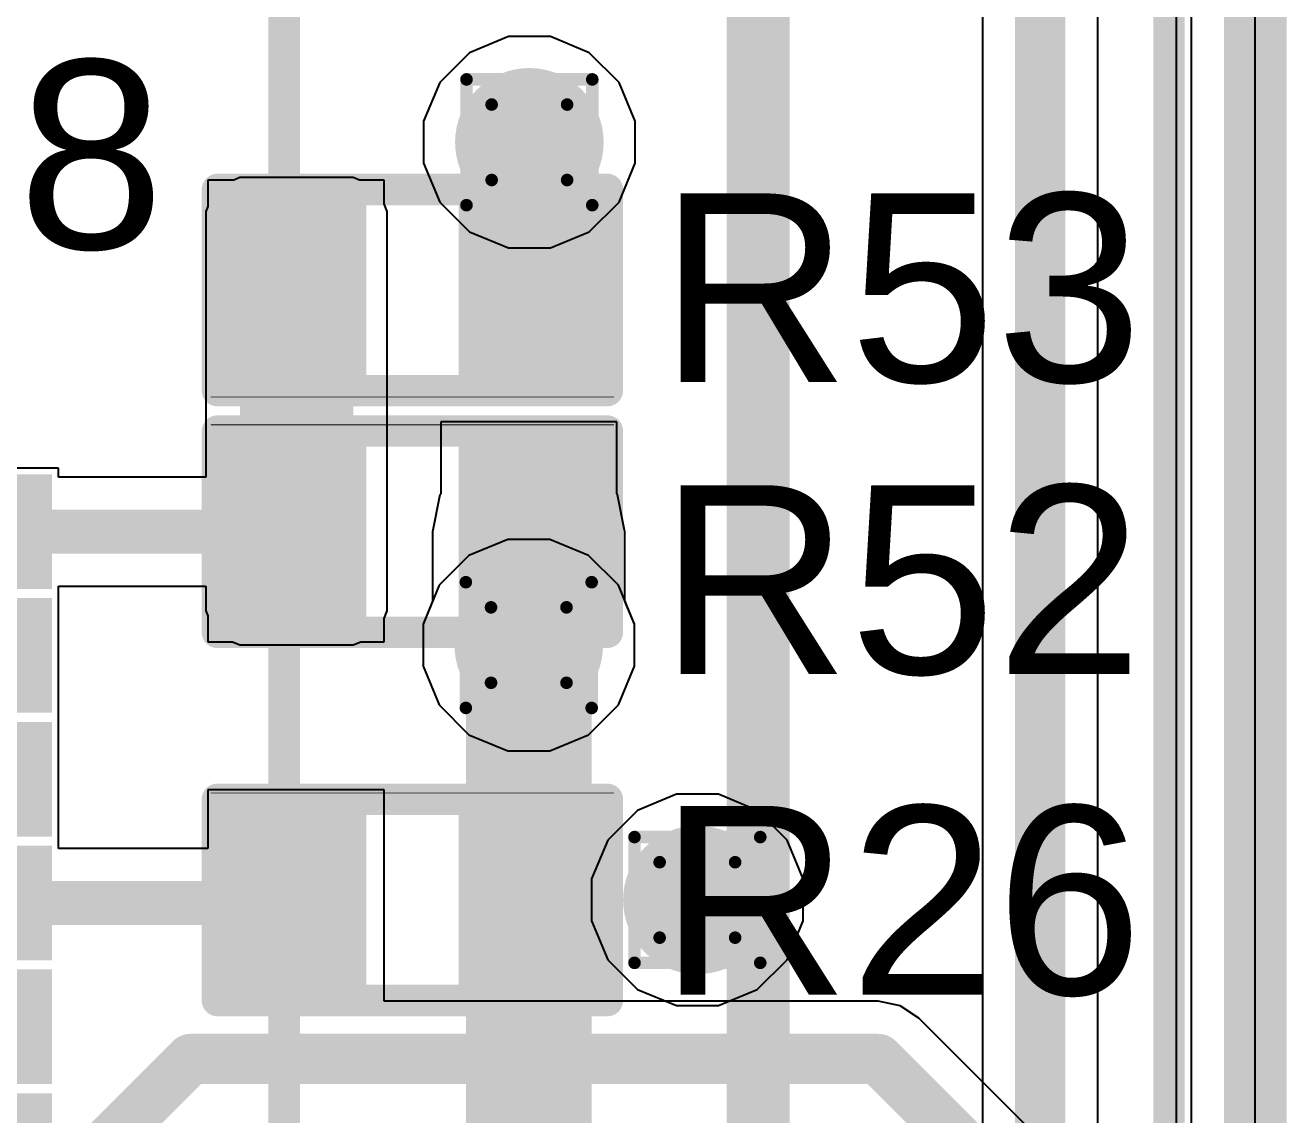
# Model space of a CAD drawing. Header units: inches. Extents: x -11 to 5433, y -4 to 5447.
# Drawn here: x 31.54 to 36.63, y 14.96 to 19.36 of the extents above; entities that cross this region are included whole.
import ezdxf

# ---------------------------------------------------------------- set-up
doc = ezdxf.new("R2010")
doc.units = ezdxf.units.IN
for name, color, linetype in [('Board_outline', 216, 'Continuous'), ('Bottom Layer', 5, 'Continuous'), ('Bottom Overlay', 54, 'Continuous'), ('Dimensions', 6, 'Continuous'), ('Drill Drawing', 1, 'Continuous'), ('Ground', 16, 'Continuous'), ('Mechanical 4', 56, 'Continuous'), ('Multi-Layer', 9, 'Continuous'), ('Power', 76, 'Continuous'), ('Top Layer', 1, 'Continuous'), ('Top Overlay', 2, 'Continuous'), ('Top Paste', 8, 'Continuous'), ('Top Solder', 216, 'Continuous'), ('Via Holes', 16, 'Continuous')]:
    doc.layers.add(name, color=color, linetype=linetype)
doc.styles.add('Arial', font='', dxfattribs={"height": 0.2})
doc.styles.get('Arial').set_extended_font_data('Arial')

# ---------------------------------------------------------------- blocks, each defined once
blk = doc.blocks.new('BL_R8812AF1_B_23')
at = {"layer": 'Bottom Overlay'}
blk.add_lwpolyline([(13.5, 8.9, 0.127, 0.127, 0), (-13.5, 8.9, 0.127, 0.127, 0)], format="xyseb", dxfattribs=at)
blk = doc.blocks.new('64_VQFN__9_9__45')
at = {"layer": 'Top Layer'}
for points in [[(4.005, 3.88), (4.865, 3.88), (4.865, 3.62), (4.005, 3.62)], [(4.005, 3.38), (4.865, 3.38), (4.865, 3.12), (4.005, 3.12)], [(4.005, 2.88), (4.865, 2.88), (4.865, 2.62), (4.005, 2.62)], [(4.005, 2.38), (4.865, 2.38), (4.865, 2.12), (4.005, 2.12)], [(4.005, 1.88), (4.865, 1.88), (4.865, 1.62), (4.005, 1.62)]]:
    blk.add_hatch(color=1, dxfattribs=at).paths.add_polyline_path(points)
at = {"layer": 'Top Paste'}
for points in [[(4.005, 3.88), (4.865, 3.88), (4.865, 3.62), (4.005, 3.62)], [(4.005, 3.38), (4.865, 3.38), (4.865, 3.12), (4.005, 3.12)], [(4.005, 2.88), (4.865, 2.88), (4.865, 2.62), (4.005, 2.62)], [(4.005, 2.38), (4.865, 2.38), (4.865, 2.12), (4.005, 2.12)], [(4.005, 1.88), (4.865, 1.88), (4.865, 1.62), (4.005, 1.62)]]:
    blk.add_hatch(color=8, dxfattribs=at).paths.add_polyline_path(points)
at = {"layer": 'Top Solder'}
for points in [[(3.9034, 3.9816), (4.9666, 3.9816), (4.9666, 3.5184), (3.9034, 3.5184)], [(3.9034, 3.4816), (4.9666, 3.4816), (4.9666, 3.0184), (3.9034, 3.0184)], [(3.9034, 2.9816), (4.9666, 2.9816), (4.9666, 2.5184), (3.9034, 2.5184)], [(3.9034, 2.4816), (4.9666, 2.4816), (4.9666, 2.0184), (3.9034, 2.0184)], [(3.9034, 1.9816), (4.9666, 1.9816), (4.9666, 1.5184), (3.9034, 1.5184)], [(3.9034, 1.4816), (4.9666, 1.4816), (4.9666, 1.0184), (3.9034, 1.0184)]]:
    blk.add_hatch(color=216, dxfattribs=at).paths.add_polyline_path(points)
blk = doc.blocks.new('R___0402_79')
at = {"layer": 'Top Layer'}
for points in [[(-0.6985, -0.3175), (-0.6985, 0.3175), (-0.2413, 0.3175), (-0.2413, -0.3175)], [(0.2413, -0.3175), (0.2413, 0.3175), (0.6985, 0.3175), (0.6985, -0.3175)]]:
    blk.add_hatch(color=1, dxfattribs=at).paths.add_polyline_path(points)
at = {"layer": 'Top Paste'}
for points in [[(-0.6985, -0.3175), (-0.6985, 0.3175), (-0.2413, 0.3175), (-0.2413, -0.3175)], [(0.2413, -0.3175), (0.2413, 0.3175), (0.6985, 0.3175), (0.6985, -0.3175)]]:
    blk.add_hatch(color=8, dxfattribs=at).paths.add_polyline_path(points)
at = {"layer": 'Top Solder'}
for points in [[(-0.7535, -0.3725), (-0.7535, 0.3725), (-0.1863, 0.3725), (-0.1863, -0.3725)], [(0.1863, -0.3725), (0.1863, 0.3725), (0.7535, 0.3725), (0.7535, -0.3725)]]:
    blk.add_hatch(color=216, dxfattribs=at).paths.add_polyline_path(points)
at = {"layer": 'Top Overlay'}
for points in [[(-0.7874, 0.4064, 0.127, 0.127, 0), (0.7874, 0.4064, 0.127, 0.127, 0)], [(-0.7874, -0.4064, 0.127, 0.127, 0), (-0.7874, 0.4064, 0.127, 0.127, 0)], [(0.7874, -0.4064, 0.127, 0.127, 0), (0.7874, 0.4064, 0.127, 0.127, 0)], [(-0.7874, -0.4064, 0.127, 0.127, 0), (0.7874, -0.4064, 0.127, 0.127, 0)], [(-0.8128, -0.4318, 0.00323, 0.00323, 0), (0.8128, -0.4318, 0.00323, 0.00323, 0)]]:
    blk.add_lwpolyline(points, format="xyseb", dxfattribs=at)
for points in [[(-0.8191, 0.4064, 0.0635, 0.0635, 1), (-0.7556, 0.4064, 0.0635, 0.0635, 1)], [(-0.8191, 0.4064, 0.0635, 0.0635, 1), (-0.7556, 0.4064, 0.0635, 0.0635, 1)], [(0.7556, 0.4064, 0.0635, 0.0635, 1), (0.8191, 0.4064, 0.0635, 0.0635, 1)], [(0.7556, 0.4064, 0.0635, 0.0635, 1), (0.8191, 0.4064, 0.0635, 0.0635, 1)], [(-0.8191, -0.4064, 0.0635, 0.0635, 1), (-0.7556, -0.4064, 0.0635, 0.0635, 1)], [(-0.8191, -0.4064, 0.0635, 0.0635, 1), (-0.7556, -0.4064, 0.0635, 0.0635, 1)], [(0.7556, -0.4064, 0.0635, 0.0635, 1), (0.8191, -0.4064, 0.0635, 0.0635, 1)], [(0.7556, -0.4064, 0.0635, 0.0635, 1), (0.8191, -0.4064, 0.0635, 0.0635, 1)], [(-0.8136, -0.4318, 0.00161, 0.00161, 1), (-0.812, -0.4318, 0.00161, 0.00161, 1)], [(0.812, -0.4318, 0.00161, 0.00161, 1), (0.8136, -0.4318, 0.00161, 0.00161, 1)]]:
    blk.add_lwpolyline(points, format="xyseb", close=True, dxfattribs=at)
blk = doc.blocks.new('R___0402_80')
at = {"layer": 'Top Layer'}
for points in [[(-0.6985, -0.3175), (-0.6985, 0.3175), (-0.2413, 0.3175), (-0.2413, -0.3175)], [(0.2413, -0.3175), (0.2413, 0.3175), (0.6985, 0.3175), (0.6985, -0.3175)]]:
    blk.add_hatch(color=1, dxfattribs=at).paths.add_polyline_path(points)
at = {"layer": 'Top Paste'}
for points in [[(-0.6985, -0.3175), (-0.6985, 0.3175), (-0.2413, 0.3175), (-0.2413, -0.3175)], [(0.2413, -0.3175), (0.2413, 0.3175), (0.6985, 0.3175), (0.6985, -0.3175)]]:
    blk.add_hatch(color=8, dxfattribs=at).paths.add_polyline_path(points)
at = {"layer": 'Top Solder'}
for points in [[(-0.7535, -0.3725), (-0.7535, 0.3725), (-0.1863, 0.3725), (-0.1863, -0.3725)], [(0.1863, -0.3725), (0.1863, 0.3725), (0.7535, 0.3725), (0.7535, -0.3725)]]:
    blk.add_hatch(color=216, dxfattribs=at).paths.add_polyline_path(points)
at = {"layer": 'Top Overlay'}
for points in [[(-0.7874, 0.4064, 0.127, 0.127, 0), (-0.7874, -0.4064, 0.127, 0.127, 0)], [(0.7874, 0.4064, 0.127, 0.127, 0), (-0.7874, 0.4064, 0.127, 0.127, 0)], [(0.7874, 0.4064, 0.127, 0.127, 0), (0.7874, -0.4064, 0.127, 0.127, 0)], [(0.7874, -0.4064, 0.127, 0.127, 0), (-0.7874, -0.4064, 0.127, 0.127, 0)], [(0.8128, -0.4318, 0.00323, 0.00323, 0), (-0.8128, -0.4318, 0.00323, 0.00323, 0)]]:
    blk.add_lwpolyline(points, format="xyseb", dxfattribs=at)
for points in [[(-0.8191, 0.4064, 0.0635, 0.0635, 1), (-0.7556, 0.4064, 0.0635, 0.0635, 1)], [(-0.8191, 0.4064, 0.0635, 0.0635, 1), (-0.7556, 0.4064, 0.0635, 0.0635, 1)], [(0.7556, 0.4064, 0.0635, 0.0635, 1), (0.8191, 0.4064, 0.0635, 0.0635, 1)], [(0.7556, 0.4064, 0.0635, 0.0635, 1), (0.8191, 0.4064, 0.0635, 0.0635, 1)], [(-0.8191, -0.4064, 0.0635, 0.0635, 1), (-0.7556, -0.4064, 0.0635, 0.0635, 1)], [(-0.8191, -0.4064, 0.0635, 0.0635, 1), (-0.7556, -0.4064, 0.0635, 0.0635, 1)], [(0.7556, -0.4064, 0.0635, 0.0635, 1), (0.8191, -0.4064, 0.0635, 0.0635, 1)], [(0.7556, -0.4064, 0.0635, 0.0635, 1), (0.8191, -0.4064, 0.0635, 0.0635, 1)], [(-0.8136, -0.4318, 0.00161, 0.00161, 1), (-0.812, -0.4318, 0.00161, 0.00161, 1)], [(0.812, -0.4318, 0.00161, 0.00161, 1), (0.8136, -0.4318, 0.00161, 0.00161, 1)]]:
    blk.add_lwpolyline(points, format="xyseb", close=True, dxfattribs=at)
blk = doc.blocks.new('R___0402_93')
at = {"layer": 'Top Layer'}
for points in [[(-0.6985, -0.3175), (-0.6985, 0.3175), (-0.2413, 0.3175), (-0.2413, -0.3175)], [(0.2413, -0.3175), (0.2413, 0.3175), (0.6985, 0.3175), (0.6985, -0.3175)]]:
    blk.add_hatch(color=1, dxfattribs=at).paths.add_polyline_path(points)
at = {"layer": 'Top Paste'}
for points in [[(-0.6985, -0.3175), (-0.6985, 0.3175), (-0.2413, 0.3175), (-0.2413, -0.3175)], [(0.2413, -0.3175), (0.2413, 0.3175), (0.6985, 0.3175), (0.6985, -0.3175)]]:
    blk.add_hatch(color=8, dxfattribs=at).paths.add_polyline_path(points)
at = {"layer": 'Top Solder'}
for points in [[(-0.7535, -0.3725), (-0.7535, 0.3725), (-0.1863, 0.3725), (-0.1863, -0.3725)], [(0.1863, -0.3725), (0.1863, 0.3725), (0.7535, 0.3725), (0.7535, -0.3725)]]:
    blk.add_hatch(color=216, dxfattribs=at).paths.add_polyline_path(points)
at = {"layer": 'Top Overlay'}
for points in [[(0.7874, 0.4064, 0.127, 0.127, 0), (-0.7874, 0.4064, 0.127, 0.127, 0)], [(-0.7874, 0.4064, 0.127, 0.127, 0), (-0.7874, -0.4064, 0.127, 0.127, 0)], [(0.7874, 0.4064, 0.127, 0.127, 0), (0.7874, -0.4064, 0.127, 0.127, 0)], [(0.7874, -0.4064, 0.127, 0.127, 0), (-0.7874, -0.4064, 0.127, 0.127, 0)], [(0.8128, -0.4318, 0.00323, 0.00323, 0), (-0.8128, -0.4318, 0.00323, 0.00323, 0)]]:
    blk.add_lwpolyline(points, format="xyseb", dxfattribs=at)
for points in [[(-0.8191, 0.4064, 0.0635, 0.0635, 1), (-0.7556, 0.4064, 0.0635, 0.0635, 1)], [(-0.8191, 0.4064, 0.0635, 0.0635, 1), (-0.7556, 0.4064, 0.0635, 0.0635, 1)], [(0.7556, 0.4064, 0.0635, 0.0635, 1), (0.8191, 0.4064, 0.0635, 0.0635, 1)], [(0.7556, 0.4064, 0.0635, 0.0635, 1), (0.8191, 0.4064, 0.0635, 0.0635, 1)], [(-0.8191, -0.4064, 0.0635, 0.0635, 1), (-0.7556, -0.4064, 0.0635, 0.0635, 1)], [(-0.8191, -0.4064, 0.0635, 0.0635, 1), (-0.7556, -0.4064, 0.0635, 0.0635, 1)], [(0.7556, -0.4064, 0.0635, 0.0635, 1), (0.8191, -0.4064, 0.0635, 0.0635, 1)], [(0.7556, -0.4064, 0.0635, 0.0635, 1), (0.8191, -0.4064, 0.0635, 0.0635, 1)], [(-0.8136, -0.4318, 0.00161, 0.00161, 1), (-0.812, -0.4318, 0.00161, 0.00161, 1)], [(0.812, -0.4318, 0.00161, 0.00161, 1), (0.8136, -0.4318, 0.00161, 0.00161, 1)]]:
    blk.add_lwpolyline(points, format="xyseb", close=True, dxfattribs=at)

msp = doc.modelspace()

# ---------------------------------------------------------------- hatches: boundary and pattern name
at = {"layer": 'Bottom Layer'}
h = msp.add_hatch(color=5, dxfattribs=at)
edge = h.paths.add_edge_path()
edge.add_arc((33.5735, 18.8862), 0.3, 0, 360)
h = msp.add_hatch(color=5, dxfattribs=at)
edge = h.paths.add_edge_path()
edge.add_arc((33.571, 16.8551), 0.3, 0, 360)
h = msp.add_hatch(color=5, dxfattribs=at)
edge = h.paths.add_edge_path()
edge.add_arc((34.252, 15.8255), 0.3, 0, 360)
at = {"layer": 'Ground'}
h = msp.add_hatch(color=16, dxfattribs=at)
edge = h.paths.add_edge_path()
edge.add_arc((33.5735, 18.8862), 0.3, 0, 360)
h = msp.add_hatch(color=16, dxfattribs=at)
edge = h.paths.add_edge_path()
edge.add_arc((33.571, 16.8551), 0.3, 0, 360)
h = msp.add_hatch(color=16, dxfattribs=at)
edge = h.paths.add_edge_path()
edge.add_arc((34.252, 15.8255), 0.3, 0, 360)
at = {"layer": 'Power'}
h = msp.add_hatch(color=76, dxfattribs=at)
edge = h.paths.add_edge_path()
edge.add_arc((33.5735, 18.8862), 0.3, 0, 360)
h = msp.add_hatch(color=76, dxfattribs=at)
edge = h.paths.add_edge_path()
edge.add_arc((33.571, 16.8551), 0.3, 0, 360)
h = msp.add_hatch(color=76, dxfattribs=at)
edge = h.paths.add_edge_path()
edge.add_arc((34.252, 15.8255), 0.3, 0, 360)
at = {"layer": 'Top Layer'}
h = msp.add_hatch(color=1, dxfattribs=at)
edge = h.paths.add_edge_path()
edge.add_arc((33.5735, 18.8862), 0.3, 0, 360)
msp.add_hatch(color=1, dxfattribs=at).paths.add_polyline_path([(32.4046, 16.9937), (32.8623, 16.9937), (32.8623, 18.6068), (32.4046, 18.6068)])
h = msp.add_hatch(color=1, dxfattribs=at)
edge = h.paths.add_edge_path()
edge.add_arc((33.571, 16.8551), 0.3, 0, 360)
h = msp.add_hatch(color=1, dxfattribs=at)
edge = h.paths.add_edge_path()
edge.add_arc((34.252, 15.8255), 0.3, 0, 360)
at = {"layer": 'Via Holes'}
h = msp.add_hatch(color=7, dxfattribs=at)
edge = h.paths.add_edge_path()
edge.add_arc((33.5735, 18.8862), 0.15, 0, 360)
h = msp.add_hatch(color=7, dxfattribs=at)
edge = h.paths.add_edge_path()
edge.add_arc((33.571, 16.8551), 0.15, 0, 360)
h = msp.add_hatch(color=7, dxfattribs=at)
edge = h.paths.add_edge_path()
edge.add_arc((34.252, 15.8255), 0.15, 0, 360)

# ---------------------------------------------------------------- linework, layer by layer
at = {"layer": 'Board_outline'}
msp.add_lwpolyline([(36.5052, 3.49, 0.254, 0.254, 0), (36.5052, 20.49, 0.254, 0.254, 0)], format="xyseb", dxfattribs=at)
at = {"layer": 'Bottom Layer'}
msp.add_line((36.1875, 6.7611), (36.1875, 31.8658), dxfattribs=at)
msp.add_lwpolyline([(33.571, 10.2826, 0.508, 0.508, 0), (33.571, 16.8551, 0.508, 0.508, 0)], format="xyseb", dxfattribs=at)
msp.add_lwpolyline([(33.444, 16.8551, 0.254, 0.254, 1), (33.698, 16.8551, 0.254, 0.254, 1)], format="xyseb", close=True, dxfattribs=at)
at = {"layer": 'Dimensions'}
msp.add_lwpolyline([(32.5832, 0.9965, 0.127, 0.127, 0), (32.5832, 29.995, 0.127, 0.127, 0)], format="xyseb", dxfattribs=at)
at = {"layer": 'Drill Drawing'}
for points in [[(33.3195, 19.1402, 0.0508, 0.0508, 0), (33.8275, 19.1402, 0.0508, 0.0508, 0)], [(33.3195, 18.6322, 0.0508, 0.0508, 0), (33.3195, 19.1402, 0.0508, 0.0508, 0)], [(33.8275, 18.6322, 0.0508, 0.0508, 0), (33.8275, 19.1402, 0.0508, 0.0508, 0)], [(33.4211, 19.0386, 0.0508, 0.0508, 0), (33.7259, 19.0386, 0.0508, 0.0508, 0)], [(33.4211, 18.7338, 0.0508, 0.0508, 0), (33.4211, 19.0386, 0.0508, 0.0508, 0)], [(33.7259, 18.7338, 0.0508, 0.0508, 0), (33.7259, 19.0386, 0.0508, 0.0508, 0)], [(33.4211, 18.7338, 0.0508, 0.0508, 0), (33.7259, 18.7338, 0.0508, 0.0508, 0)], [(33.3195, 18.6322, 0.0508, 0.0508, 0), (33.8275, 18.6322, 0.0508, 0.0508, 0)], [(33.317, 17.1091, 0.0508, 0.0508, 0), (33.825, 17.1091, 0.0508, 0.0508, 0)], [(33.317, 16.6011, 0.0508, 0.0508, 0), (33.317, 17.1091, 0.0508, 0.0508, 0)], [(33.825, 16.6011, 0.0508, 0.0508, 0), (33.825, 17.1091, 0.0508, 0.0508, 0)], [(33.4186, 17.0075, 0.0508, 0.0508, 0), (33.7234, 17.0075, 0.0508, 0.0508, 0)], [(33.4186, 16.7027, 0.0508, 0.0508, 0), (33.4186, 17.0075, 0.0508, 0.0508, 0)], [(33.7234, 16.7027, 0.0508, 0.0508, 0), (33.7234, 17.0075, 0.0508, 0.0508, 0)], [(33.4186, 16.7027, 0.0508, 0.0508, 0), (33.7234, 16.7027, 0.0508, 0.0508, 0)], [(33.317, 16.6011, 0.0508, 0.0508, 0), (33.825, 16.6011, 0.0508, 0.0508, 0)], [(33.998, 16.0795, 0.0508, 0.0508, 0), (34.506, 16.0795, 0.0508, 0.0508, 0)], [(33.998, 15.5715, 0.0508, 0.0508, 0), (33.998, 16.0795, 0.0508, 0.0508, 0)], [(34.506, 15.5715, 0.0508, 0.0508, 0), (34.506, 16.0795, 0.0508, 0.0508, 0)], [(34.0996, 15.9779, 0.0508, 0.0508, 0), (34.4044, 15.9779, 0.0508, 0.0508, 0)], [(34.0996, 15.6731, 0.0508, 0.0508, 0), (34.0996, 15.9779, 0.0508, 0.0508, 0)], [(34.4044, 15.6731, 0.0508, 0.0508, 0), (34.4044, 15.9779, 0.0508, 0.0508, 0)], [(34.0996, 15.6731, 0.0508, 0.0508, 0), (34.4044, 15.6731, 0.0508, 0.0508, 0)], [(33.998, 15.5715, 0.0508, 0.0508, 0), (34.506, 15.5715, 0.0508, 0.0508, 0)]]:
    msp.add_lwpolyline(points, format="xyseb", dxfattribs=at)
for points in [[(33.3068, 19.1402, 0.0254, 0.0254, 1), (33.3322, 19.1402, 0.0254, 0.0254, 1)], [(33.3068, 19.1402, 0.0254, 0.0254, 1), (33.3322, 19.1402, 0.0254, 0.0254, 1)], [(33.8148, 19.1402, 0.0254, 0.0254, 1), (33.8402, 19.1402, 0.0254, 0.0254, 1)], [(33.8148, 19.1402, 0.0254, 0.0254, 1), (33.8402, 19.1402, 0.0254, 0.0254, 1)], [(33.4084, 19.0386, 0.0254, 0.0254, 1), (33.4338, 19.0386, 0.0254, 0.0254, 1)], [(33.4084, 19.0386, 0.0254, 0.0254, 1), (33.4338, 19.0386, 0.0254, 0.0254, 1)], [(33.7132, 19.0386, 0.0254, 0.0254, 1), (33.7386, 19.0386, 0.0254, 0.0254, 1)], [(33.7132, 19.0386, 0.0254, 0.0254, 1), (33.7386, 19.0386, 0.0254, 0.0254, 1)], [(33.4084, 18.7338, 0.0254, 0.0254, 1), (33.4338, 18.7338, 0.0254, 0.0254, 1)], [(33.4084, 18.7338, 0.0254, 0.0254, 1), (33.4338, 18.7338, 0.0254, 0.0254, 1)], [(33.7132, 18.7338, 0.0254, 0.0254, 1), (33.7386, 18.7338, 0.0254, 0.0254, 1)], [(33.7132, 18.7338, 0.0254, 0.0254, 1), (33.7386, 18.7338, 0.0254, 0.0254, 1)], [(33.3068, 18.6322, 0.0254, 0.0254, 1), (33.3322, 18.6322, 0.0254, 0.0254, 1)], [(33.3068, 18.6322, 0.0254, 0.0254, 1), (33.3322, 18.6322, 0.0254, 0.0254, 1)], [(33.8148, 18.6322, 0.0254, 0.0254, 1), (33.8402, 18.6322, 0.0254, 0.0254, 1)], [(33.8148, 18.6322, 0.0254, 0.0254, 1), (33.8402, 18.6322, 0.0254, 0.0254, 1)], [(33.3043, 17.1091, 0.0254, 0.0254, 1), (33.3297, 17.1091, 0.0254, 0.0254, 1)], [(33.3043, 17.1091, 0.0254, 0.0254, 1), (33.3297, 17.1091, 0.0254, 0.0254, 1)], [(33.8123, 17.1091, 0.0254, 0.0254, 1), (33.8377, 17.1091, 0.0254, 0.0254, 1)], [(33.8123, 17.1091, 0.0254, 0.0254, 1), (33.8377, 17.1091, 0.0254, 0.0254, 1)], [(33.4059, 17.0075, 0.0254, 0.0254, 1), (33.4313, 17.0075, 0.0254, 0.0254, 1)], [(33.4059, 17.0075, 0.0254, 0.0254, 1), (33.4313, 17.0075, 0.0254, 0.0254, 1)], [(33.7107, 17.0075, 0.0254, 0.0254, 1), (33.7361, 17.0075, 0.0254, 0.0254, 1)], [(33.7107, 17.0075, 0.0254, 0.0254, 1), (33.7361, 17.0075, 0.0254, 0.0254, 1)], [(33.4059, 16.7027, 0.0254, 0.0254, 1), (33.4313, 16.7027, 0.0254, 0.0254, 1)], [(33.4059, 16.7027, 0.0254, 0.0254, 1), (33.4313, 16.7027, 0.0254, 0.0254, 1)], [(33.7107, 16.7027, 0.0254, 0.0254, 1), (33.7361, 16.7027, 0.0254, 0.0254, 1)], [(33.7107, 16.7027, 0.0254, 0.0254, 1), (33.7361, 16.7027, 0.0254, 0.0254, 1)], [(33.3043, 16.6011, 0.0254, 0.0254, 1), (33.3297, 16.6011, 0.0254, 0.0254, 1)], [(33.3043, 16.6011, 0.0254, 0.0254, 1), (33.3297, 16.6011, 0.0254, 0.0254, 1)], [(33.8123, 16.6011, 0.0254, 0.0254, 1), (33.8377, 16.6011, 0.0254, 0.0254, 1)], [(33.8123, 16.6011, 0.0254, 0.0254, 1), (33.8377, 16.6011, 0.0254, 0.0254, 1)], [(33.9853, 16.0795, 0.0254, 0.0254, 1), (34.0107, 16.0795, 0.0254, 0.0254, 1)], [(33.9853, 16.0795, 0.0254, 0.0254, 1), (34.0107, 16.0795, 0.0254, 0.0254, 1)], [(34.4933, 16.0795, 0.0254, 0.0254, 1), (34.5187, 16.0795, 0.0254, 0.0254, 1)], [(34.4933, 16.0795, 0.0254, 0.0254, 1), (34.5187, 16.0795, 0.0254, 0.0254, 1)], [(34.0869, 15.9779, 0.0254, 0.0254, 1), (34.1123, 15.9779, 0.0254, 0.0254, 1)], [(34.0869, 15.9779, 0.0254, 0.0254, 1), (34.1123, 15.9779, 0.0254, 0.0254, 1)], [(34.3917, 15.9779, 0.0254, 0.0254, 1), (34.4171, 15.9779, 0.0254, 0.0254, 1)], [(34.3917, 15.9779, 0.0254, 0.0254, 1), (34.4171, 15.9779, 0.0254, 0.0254, 1)], [(34.0869, 15.6731, 0.0254, 0.0254, 1), (34.1123, 15.6731, 0.0254, 0.0254, 1)], [(34.0869, 15.6731, 0.0254, 0.0254, 1), (34.1123, 15.6731, 0.0254, 0.0254, 1)], [(34.3917, 15.6731, 0.0254, 0.0254, 1), (34.4171, 15.6731, 0.0254, 0.0254, 1)], [(34.3917, 15.6731, 0.0254, 0.0254, 1), (34.4171, 15.6731, 0.0254, 0.0254, 1)], [(33.9853, 15.5715, 0.0254, 0.0254, 1), (34.0107, 15.5715, 0.0254, 0.0254, 1)], [(33.9853, 15.5715, 0.0254, 0.0254, 1), (34.0107, 15.5715, 0.0254, 0.0254, 1)], [(34.4933, 15.5715, 0.0254, 0.0254, 1), (34.5187, 15.5715, 0.0254, 0.0254, 1)], [(34.4933, 15.5715, 0.0254, 0.0254, 1), (34.5187, 15.5715, 0.0254, 0.0254, 1)]]:
    msp.add_lwpolyline(points, format="xyseb", close=True, dxfattribs=at)
at = {"layer": 'Ground'}
for p, q in [((36.2462, 20.49), (36.2462, 9.0304)), ((33.4861, 17.2821), (33.3292, 17.2171)), ((33.656, 17.2821), (33.4861, 17.2821)), ((33.8129, 17.2171), (33.656, 17.2821)), ((33.3292, 17.2171), (33.209, 17.097)), ((33.933, 17.097), (33.8129, 17.2171)), ((33.209, 17.097), (33.144, 16.9401)), ((33.998, 16.9401), (33.933, 17.097)), ((33.144, 16.9401), (33.144, 16.7702)), ((33.998, 16.7702), (33.998, 16.9401)), ((33.144, 16.7702), (33.209, 16.6133)), ((33.933, 16.6133), (33.998, 16.7702)), ((33.209, 16.6133), (33.3292, 16.4931)), ((33.8129, 16.4931), (33.933, 16.6133)), ((33.3292, 16.4931), (33.4861, 16.4281)), ((33.656, 16.4281), (33.8129, 16.4931)), ((33.4861, 16.4281), (33.656, 16.4281))]:
    msp.add_line(p, q, dxfattribs=at)
at = {"layer": 'Mechanical 4'}
msp.add_lwpolyline([(34.4972, 11.5, 0.254, 0.254, 0), (34.4972, 28.5, 0.254, 0.254, 0)], format="xyseb", dxfattribs=at)
at = {"layer": 'Multi-Layer'}
msp.add_line((36.5052, 3.49), (36.5052, 20.49), dxfattribs=at)
at = {"layer": 'Power'}
for p, q in [((35.8693, 7.7195), (35.8693, 20.6553)), ((36.2462, 20.49), (36.2462, 3.49)), ((35.4031, 20.1947), (35.4031, 7.8161)), ((33.4886, 19.3132), (33.3316, 19.2482)), ((33.6584, 19.3132), (33.4886, 19.3132)), ((33.8154, 19.2482), (33.6584, 19.3132)), ((33.3316, 19.2482), (33.2115, 19.1281)), ((33.9355, 19.1281), (33.8154, 19.2482)), ((33.2115, 19.1281), (33.1465, 18.9711)), ((34.0005, 18.9711), (33.9355, 19.1281)), ((33.1465, 18.9711), (33.1465, 18.8013)), ((34.0005, 18.8013), (34.0005, 18.9711)), ((33.1465, 18.8013), (33.2115, 18.6443)), ((33.9355, 18.6443), (34.0005, 18.8013)), ((33.2115, 18.6443), (33.3316, 18.5242)), ((33.8154, 18.5242), (33.9355, 18.6443)), ((33.3316, 18.5242), (33.4886, 18.4592)), ((33.6584, 18.4592), (33.8154, 18.5242)), ((33.4886, 18.4592), (33.6584, 18.4592)), ((33.4861, 17.2821), (33.3292, 17.2171)), ((33.656, 17.2821), (33.4861, 17.2821)), ((33.8129, 17.2171), (33.656, 17.2821)), ((33.3292, 17.2171), (33.209, 17.097)), ((33.933, 17.097), (33.8129, 17.2171)), ((33.209, 17.097), (33.144, 16.9401)), ((33.998, 16.9401), (33.933, 17.097)), ((33.144, 16.9401), (33.144, 16.7702)), ((33.998, 16.7702), (33.998, 16.9401)), ((33.144, 16.7702), (33.209, 16.6133)), ((33.933, 16.6133), (33.998, 16.7702)), ((33.209, 16.6133), (33.3292, 16.4931)), ((33.8129, 16.4931), (33.933, 16.6133)), ((33.3292, 16.4931), (33.4861, 16.4281)), ((33.656, 16.4281), (33.8129, 16.4931)), ((33.4861, 16.4281), (33.656, 16.4281)), ((34.1671, 16.2525), (34.0102, 16.1875)), ((34.337, 16.2525), (34.1671, 16.2525)), ((34.4939, 16.1875), (34.337, 16.2525)), ((34.0102, 16.1875), (33.89, 16.0674)), ((34.614, 16.0674), (34.4939, 16.1875)), ((33.89, 16.0674), (33.825, 15.9104)), ((34.679, 15.9104), (34.614, 16.0674)), ((33.825, 15.9104), (33.825, 15.7406)), ((34.679, 15.7406), (34.679, 15.9104)), ((33.825, 15.7406), (33.89, 15.5836)), ((34.614, 15.5836), (34.679, 15.7406)), ((33.89, 15.5836), (34.0102, 15.4635)), ((34.4939, 15.4635), (34.614, 15.5836)), ((34.0102, 15.4635), (34.1671, 15.3985)), ((34.337, 15.3985), (34.4939, 15.4635)), ((34.1671, 15.3985), (34.337, 15.3985))]:
    msp.add_line(p, q, dxfattribs=at)
msp.add_lwpolyline([(35.6362, 7.7195, 0.2032, 0.2032, 0), (35.6362, 20.7518, 0.2032, 0.2032, 0)], format="xyseb", dxfattribs=at)
at = {"layer": 'Top Layer'}
for p, q in [((36.2462, 20.49), (36.2462, 3.49)), ((32.3793, 18.7338), (32.2756, 18.7338)), ((32.2756, 18.7338), (32.2756, 18.6273)), ((32.4046, 18.7443), (32.3793, 18.7338)), ((32.8623, 18.7443), (32.4046, 18.7443)), ((32.8876, 18.7338), (32.8623, 18.7443)), ((32.9868, 18.7338), (32.8876, 18.7338)), ((32.9868, 18.638), (32.9868, 18.7338)), ((32.2756, 18.6273), (32.2671, 18.6068)), ((32.2671, 18.6068), (32.2671, 17.5332)), ((32.9998, 18.6068), (32.9868, 18.638)), ((32.9998, 16.9937), (32.9998, 18.6068)), ((33.9266, 17.7576), (33.2154, 17.7576)), ((33.2154, 17.7576), (33.2154, 17.4666)), ((33.9266, 17.4666), (33.9266, 17.7576)), ((31.6716, 17.5701), (30.6866, 17.5701)), ((31.6716, 17.5332), (31.6716, 17.5701)), ((32.2671, 17.5332), (31.6716, 17.5332)), ((33.2121, 17.4617), (33.1826, 17.3131)), ((33.2154, 17.4666), (33.2121, 17.4617)), ((33.9299, 17.4617), (33.9266, 17.4666)), ((33.9595, 17.3131), (33.9299, 17.4617)), ((33.1826, 17.3131), (33.1826, 17.0331)), ((33.9595, 17.0331), (33.9595, 17.3131)), ((31.6716, 16.0332), (31.6716, 17.0929)), ((31.6716, 17.0929), (32.2671, 17.0929)), ((32.2671, 17.0929), (32.2671, 16.9937)), ((33.1826, 17.0331), (33.144, 16.9401)), ((33.998, 16.9401), (33.9595, 17.0331)), ((32.2671, 16.9937), (32.2756, 16.9732)), ((32.2756, 16.9732), (32.2756, 16.8686)), ((32.9868, 16.9624), (32.9998, 16.9937)), ((32.9868, 16.8686), (32.9868, 16.9624)), ((33.144, 16.9401), (33.144, 16.7702)), ((33.998, 16.7702), (33.998, 16.9401)), ((32.2756, 16.8686), (32.3748, 16.8686)), ((32.3748, 16.8686), (32.4046, 16.8562)), ((32.8623, 16.8562), (32.8922, 16.8686)), ((32.8922, 16.8686), (32.9868, 16.8686)), ((32.4046, 16.8562), (32.8623, 16.8562)), ((33.144, 16.7702), (33.209, 16.6133)), ((33.933, 16.6133), (33.998, 16.7702)), ((33.209, 16.6133), (33.3292, 16.4931)), ((33.8129, 16.4931), (33.933, 16.6133)), ((33.3292, 16.4931), (33.4861, 16.4281)), ((33.656, 16.4281), (33.8129, 16.4931)), ((33.4861, 16.4281), (33.656, 16.4281)), ((32.9868, 16.27), (32.2756, 16.27)), ((32.2756, 16.27), (32.2756, 16.0332)), ((32.9868, 15.4161), (32.9868, 16.27)), ((32.2756, 16.0332), (31.6716, 16.0332)), ((34.9819, 15.4161), (32.9868, 15.4161)), ((35.0711, 15.3984), (34.9819, 15.4161)), ((35.1468, 15.3479), (35.0711, 15.3984)), ((35.801, 14.6936), (35.1468, 15.3479))]:
    msp.add_line(p, q, dxfattribs=at)
for points in [[(33.5735, 18.2893, 0.3048, 0.3048, 0), (33.5735, 18.8862, 0.3048, 0.3048, 0)], [(33.571, 16.8551, 0.508, 0.508, 0), (33.571, 17.3131, 0.508, 0.508, 0)], [(31.1146, 17.3131, 0.1778, 0.1778, 0), (32.6312, 17.3131, 0.1778, 0.1778, 0)], [(31.1146, 15.8131, 0.1778, 0.1778, 0), (32.6721, 15.8131, 0.1778, 0.1778, 0)], [(32.6721, 15.8131, 0.1778, 0.1778, 0), (32.6845, 15.8255, 0.1778, 0.1778, 0)], [(31.8359, 14.8131, 0.2032, 0.2032, 0), (32.2059, 15.1831, 0.2032, 0.2032, 0)], [(32.2059, 15.1831, 0.2032, 0.2032, 0), (34.9819, 15.1831, 0.2032, 0.2032, 0)], [(34.9819, 15.1831, 0.2032, 0.2032, 0), (35.6362, 14.5288, 0.2032, 0.2032, 0)]]:
    msp.add_lwpolyline(points, format="xyseb", dxfattribs=at)
for points in [[(33.4973, 18.8862, 0.1524, 0.1524, 1), (33.6497, 18.8862, 0.1524, 0.1524, 1)], [(33.4973, 18.2893, 0.1524, 0.1524, 1), (33.6497, 18.2893, 0.1524, 0.1524, 1)], [(33.444, 17.3131, 0.254, 0.254, 1), (33.698, 17.3131, 0.254, 0.254, 1)], [(32.5868, 17.3131, 0.0889, 0.0889, 1), (32.6757, 17.3131, 0.0889, 0.0889, 1)], [(33.444, 16.8551, 0.254, 0.254, 1), (33.698, 16.8551, 0.254, 0.254, 1)], [(32.6276, 15.8131, 0.0889, 0.0889, 1), (32.7165, 15.8131, 0.0889, 0.0889, 1)], [(32.6276, 15.8131, 0.0889, 0.0889, 1), (32.7165, 15.8131, 0.0889, 0.0889, 1)], [(32.6401, 15.8255, 0.0889, 0.0889, 1), (32.729, 15.8255, 0.0889, 0.0889, 1)], [(32.1551, 15.1831, 0.1016, 0.1016, 1), (32.2567, 15.1831, 0.1016, 0.1016, 1)], [(32.1551, 15.1831, 0.1016, 0.1016, 1), (32.2567, 15.1831, 0.1016, 0.1016, 1)], [(34.9311, 15.1831, 0.1016, 0.1016, 1), (35.0327, 15.1831, 0.1016, 0.1016, 1)], [(34.9311, 15.1831, 0.1016, 0.1016, 1), (35.0327, 15.1831, 0.1016, 0.1016, 1)]]:
    msp.add_lwpolyline(points, format="xyseb", close=True, dxfattribs=at)

# ---------------------------------------------------------------- block references
for name, p, rotation in [('BL_R8812AF1_B_23', (27.2565, 19.4659), 270), ('R___0402_80', (33.1011, 17.3131), 180), ('R___0402_93', (33.1011, 15.8255), 180)]:
    msp.add_blockref(name, p, dxfattribs=dict(rotation=rotation))
for name, p in [('R___0402_79', (33.1011, 18.2893)), ('64_VQFN__9_9__45', (26.6796, 13.5631))]:
    msp.add_blockref(name, p)

# ---------------------------------------------------------------- texts
at = {"layer": 'Top Overlay', "style": 'Arial'}
for s, p in [('U8', (30.7394, 18.4561)), ('R53', (34.097, 17.9177)), ('R52', (34.097, 16.7387)), ('R26', (34.097, 15.4433))]:
    msp.add_text(s, height=0.762, dxfattribs=at).set_placement(p)

doc.saveas('drawing.dxf')
